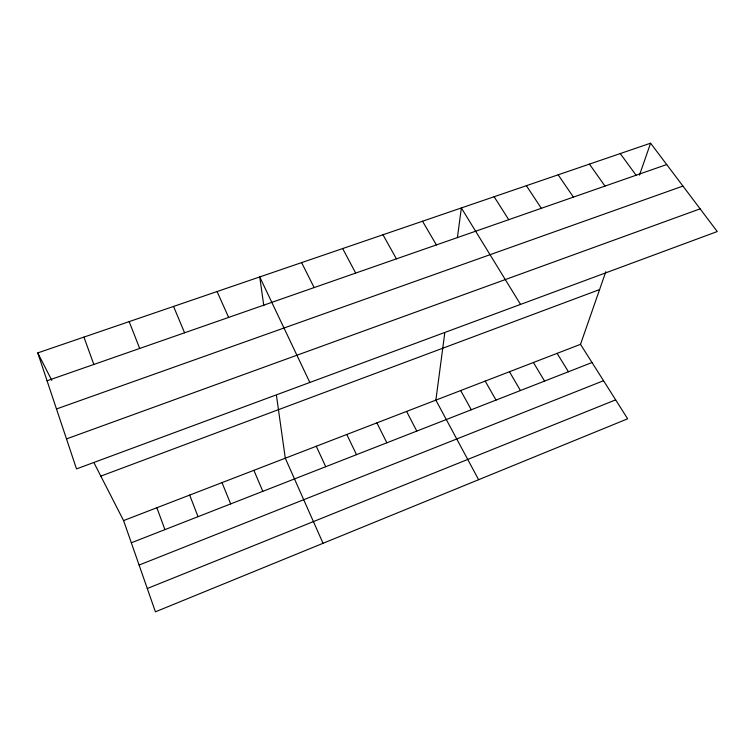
<?xml version="1.0" encoding="UTF-8"?>
<svg xmlns="http://www.w3.org/2000/svg" width="755" height="755" viewBox="0 0 755 755"><rect width="100%" height="100%" fill="white"/><g stroke="black" fill="none" stroke-linecap="round" stroke-linejoin="round"><path stroke-width="1.13" d="M444.723 333.323L435.871 400.131L478.623 479.708M457.417 237.665L461.352 207.946L520.535 304.416M94.224 463.23L123.575 520.582L580.51 344.337L605.821 271.706M639.466 175.122L650.593 143.186L717.25 231.549L76.51 468.902L37.75 352.906L650.593 143.186M147.291 588.513L615.646 399.857M139.099 565.051L603.538 380.718M131.323 542.779L592.024 362.523M100.821 476.112L599.593 289.571M66.487 438.91L700.121 208.842M56.483 408.965L682.945 186.07M47.065 380.775L666.712 164.552M620.251 153.576L636.087 175.236M589.447 164.118L604.991 186.089M558.162 174.82L573.413 197.112M526.395 185.692L541.326 208.304M494.129 196.734L508.747 219.677M580.51 344.337L627.641 418.798L155.417 611.814L123.575 520.582M557.096 353.368L568.44 371.753M533.417 362.504L544.582 381.086M422.526 221.234L436.399 244.913M509.455 371.753L520.44 390.524M485.21 381.096L496.016 400.084M382.974 234.767L396.422 258.871M460.682 390.561L471.309 409.757M342.666 248.565L355.68 273.084M406.586 411.428L416.788 431.086M37.75 352.906L51.812 380.388M301.604 262.617L314.146 287.579M376.905 422.875L386.862 442.798M346.8 434.484L356.511 454.67M309.843 382.464L259.739 276.943L263.806 305.784M316.269 446.262L325.726 466.713M217.072 291.543L228.633 317.421M323.046 543.298L285.296 458.209L276.481 395.677M253.888 470.327L262.806 491.335M173.556 306.436L184.588 332.785M222.017 482.615L230.662 503.915M129.18 321.621L139.675 348.461M189.684 495.091L198.036 516.675M156.87 507.747L164.93 529.633M83.928 337.107L93.837 364.448"/></g></svg>
